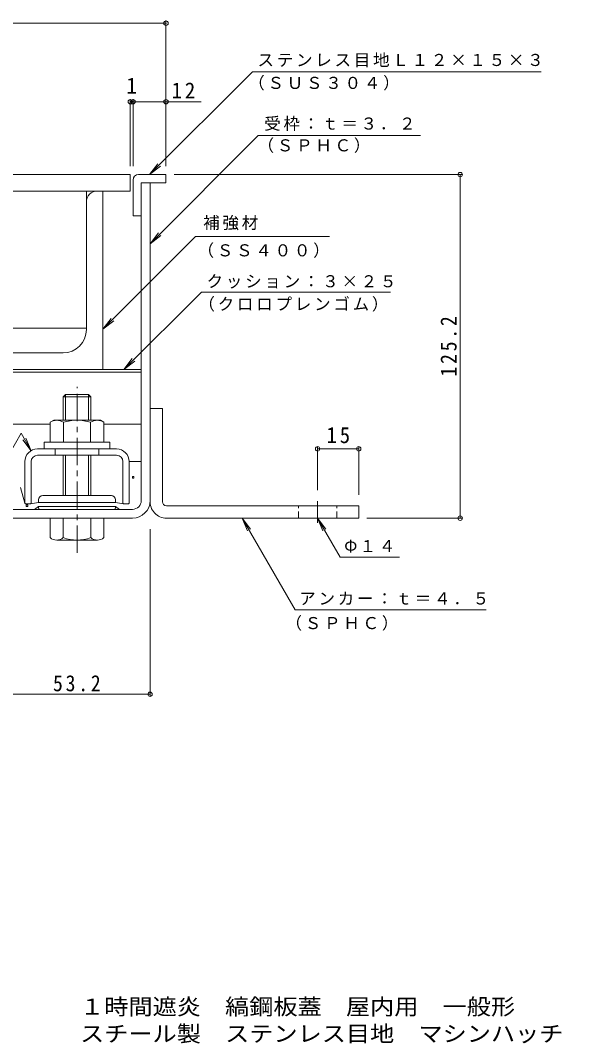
# Model space of a CAD drawing. Units: millimetres on the paper, enlarged 10 times, with parts at other scales. Extents: x -2423 to 2730, y -1962 to 1888.
# Drawn here: x -609 to 391, y -1962 to -98 of the extents above; entities that cross this region are included whole.
import ezdxf
from ezdxf.enums import TextEntityAlignment as Align

# ---------------------------------------------------------------- set-up
doc = ezdxf.new("R2010")
doc.units = ezdxf.units.MM
doc.header["$LTSCALE"] = 10
doc.header["$PDMODE"] = 32
doc.header["$PDSIZE"] = 8
doc.linetypes.add('CHAIN1', pattern=[8, 5, -1, 1, -1])
doc.linetypes.add('DASHED1', pattern=[1.8, 1.2, -0.6])
for name, color, linetype, lineweight in [('D-1', 3, 'Continuous', 9), ('D-2', 7, 'Continuous', 9), ('D-3', 5, 'Continuous', 5), ('D-4', 4, 'Continuous', 9), ('D-5', 5, 'Continuous', 9), ('D-6', 6, 'Continuous', 9), ('D-7', 134, 'Continuous', 5), ('D-8', 5, 'Continuous', 5), ('D-9', 134, 'Continuous', 5), ('D-B', 2, 'Continuous', 9), ('D-D', 4, 'Continuous', 9), ('D-F', 7, 'Continuous', 9), ('F-5_F-5ﾚｲﾔ', 7, 'Continuous', 9)]:
    doc.layers.add(name, color=color, linetype=linetype, lineweight=lineweight)
doc.styles.add('ＭＳ ゴシック', font='')
doc.styles.get('ＭＳ ゴシック').set_extended_font_data('MS Gothic')

msp = doc.modelspace()

# ---------------------------------------------------------------- linework, layer by layer
at = {"layer": 'D-1'}
for p, q in [((-372.66, -804.92), (-372.66, -972.92)), ((-372.66, -804.92), (-350.16, -804.92)), ((-350.16, -974.92), (-350.16, -804.92)), ((-342.66, -982.42), (7.34, -982.42)), ((7.34, -982.42), (7.34, -1004.92)), ((7.34, -1004.92), (-342.66, -1004.92))]:
    msp.add_line(p, q, dxfattribs=at)
at = {"layer": 'D-1', "linetype": 'DASHED1'}
for p, q in [((-102.66, -1004.92), (-102.66, -982.42)), ((-32.66, -1004.92), (-32.66, -982.42))]:
    msp.add_line(p, q, dxfattribs=at)
at = {"layer": 'D-1', "linetype": 'CHAIN1'}
msp.add_line((-67.66, -1013.66), (-67.66, -974.21), dxfattribs=at)
at = {"layer": 'D-1'}
for radius, start in [(30, 176.17647), (7.5, 180.00027)]:
    msp.add_arc((-342.66, -974.92), radius, start, 270, dxfattribs=at)
at = {"layer": 'D-2'}
for p, q in [((-343.66, -103.16), (-2082.24, -103.16)), ((-343.66, -363.92), (-343.66, -98.16)), ((-186.23, -191.52), (339.61, -191.52)), ((-408.66, -363.92), (-408.66, -241.3)), ((-403.66, -363.92), (-403.66, -241.3)), ((-408.66, -246.3), (-403.66, -246.3)), ((-403.66, -246.3), (-279.31, -246.3)), ((-175.59, -307.98), (-372.66, -505.05)), ((-176.27, -307.98), (120.07, -307.98)), ((-373.63, -378.92), (-353.8, -363.7)), ((-372.66, -505.05), (-357.44, -485.22)), ((-372.66, -505.05), (-352.83, -489.83)), ((-46.16, -491.83), (-289.72, -491.83)), ((-279.25, -592.91), (-420.26, -733.92)), ((-279.25, -592.91), (65.29, -592.91)), ((-458.66, -660.77), (-438.83, -645.55)), ((-420.26, -733.92), (-405.04, -714.09)), ((-420.26, -733.92), (-400.43, -718.7))]:
    msp.add_line(p, q, dxfattribs=at)
at = {"layer": 'D-2', "color": 3}
for p, q in [((-408.66, -378.92), (-2082.24, -378.92)), ((-408.66, -378.92), (-408.66, -408.92)), ((-2082.24, -408.92), (-408.66, -408.92))]:
    msp.add_line(p, q, dxfattribs=at)
at = {"layer": 'D-2'}
for points in [[(-186.23, -191.52), (-373.63, -378.92), (-358.41, -359.09)], [(-289.72, -491.83), (-458.66, -660.77), (-443.44, -640.94)]]:
    msp.add_lwpolyline(points, dxfattribs=at)
for p in [(-343.66, -103.16), (-408.66, -246.3), (-403.66, -246.3), (-343.66, -246.3)]:
    msp.add_point(p, dxfattribs=at)
at = {"layer": 'D-3', "color": 4, "lineweight": 9}
for p, q in [((-403.66, -388.92), (-403.66, -453.92)), ((-393.66, -378.92), (-343.66, -378.92)), ((-388.66, -393.92), (-388.66, -453.92)), ((-403.66, -453.92), (-388.66, -453.92))]:
    msp.add_line(p, q, dxfattribs=at)
at = {"layer": 'D-3', "color": 134}
for p, q in [((-388.66, -972.92), (-388.66, -393.92)), ((-372.66, -393.92), (-388.66, -393.92)), ((-372.66, -972.92), (-372.66, -393.92)), ((-638.66, -988.92), (-404.66, -988.92)), ((-638.66, -1004.92), (-404.66, -1004.92))]:
    msp.add_line(p, q, dxfattribs=at)
at = {"layer": 'D-3', "color": 6, "lineweight": 9}
for p, q in [((-2082.24, -738.92), (-388.66, -738.92)), ((-839.59, -833.92), (-554.74, -833.92)), ((-456.59, -833.92), (-388.66, -833.92))]:
    msp.add_line(p, q, dxfattribs=at)
at = {"layer": 'D-3'}
for p, q in [((-526.6, -779.92), (-530.66, -783.98)), ((-484.72, -779.92), (-526.6, -779.92)), ((-526.6, -826.42), (-526.6, -779.92)), ((-484.72, -779.92), (-480.66, -783.98)), ((-484.72, -826.42), (-484.72, -779.92)), ((-480.66, -783.98), (-530.66, -783.98)), ((-530.66, -826.42), (-530.66, -783.98)), ((-480.66, -783.98), (-480.66, -826.42)), ((-530.66, -963.92), (-530.66, -890.42)), ((-526.6, -963.92), (-526.6, -890.42)), ((-484.72, -963.92), (-484.72, -890.42)), ((-480.66, -890.42), (-480.66, -963.92)), ((-554.66, -1040.45), (-554.66, -1004.92)), ((-456.66, -1004.92), (-554.66, -1004.92)), ((-530.66, -1040.45), (-530.66, -1004.92)), ((-480.66, -1040.45), (-480.66, -1004.92)), ((-456.66, -1040.45), (-456.66, -1004.92)), ((-468.66, -1044.92), (-542.66, -1044.92))]:
    msp.add_line(p, q, dxfattribs=at)
at = {"layer": 'D-3', "linetype": 'CHAIN1'}
msp.add_line((-505.66, -1068.41), (-505.66, -765.98), dxfattribs=at)
at = {"layer": 'D-3', "color": 4, "lineweight": 9}
msp.add_lwpolyline([(-343.66, -378.92), (-343.66, -393.92), (-388.66, -393.92)], dxfattribs=at)
msp.add_arc((-393.66, -388.92), 10, 90, 180, dxfattribs=at)
at = {"layer": 'D-3', "color": 134}
for radius in [16, 32]:
    msp.add_arc((-404.66, -972.92), radius, 270, 0, dxfattribs=at)
at = {"layer": 'D-3'}
for centre, radius, start, end in [((-542.66, -1026.6), 18.33, 229.1022, 310.89809), ((-505.66, -972.85), 72.08, 249.70546, 290.29454), ((-468.66, -1026.6), 18.33, 229.10191, 310.8978)]:
    msp.add_arc(centre, radius, start, end, dxfattribs=at)
at = {"layer": 'D-4'}
for p, q in [((-410.66, -901.57), (-388.66, -901.57)), ((-410.66, -977.67), (-410.66, -901.92)), ((-388.66, -972.92), (-388.66, -901.57)), ((-600.66, -977.67), (-608.61, -949.14)), ((-599.41, -978.92), (-600.66, -977.67)), ((-590.41, -978.92), (-599.41, -978.92)), ((-575.66, -976.42), (-590.41, -978.92)), ((-575.66, -983.92), (-583.14, -988.92)), ((-435.66, -976.42), (-575.66, -976.42)), ((-575.66, -983.92), (-435.66, -983.92)), ((-435.66, -983.92), (-428.18, -988.92)), ((-638.66, -988.92), (-583.14, -988.92)), ((-404.66, -988.92), (-428.18, -988.92))]:
    msp.add_line(p, q, dxfattribs=at)
at = {"layer": 'D-4', "color": 134, "lineweight": 5}
for p, q in [((-443.16, -963.92), (-568.16, -963.92)), ((-575.66, -971.42), (-575.66, -976.42)), ((-575.66, -976.42), (-435.66, -976.42)), ((-575.66, -983.92), (-435.66, -983.92)), ((-575.66, -986.42), (-575.66, -983.92)), ((-435.66, -971.42), (-435.66, -976.42)), ((-435.66, -986.42), (-435.66, -983.92)), ((-438.16, -988.92), (-573.16, -988.92))]:
    msp.add_line(p, q, dxfattribs=at)
at = {"layer": 'D-4', "color": 2}
for points in [[(-404.92, -931.82), (-404.92, -928.82), (-401.92, -928.82), (-401.92, -931.82)], [(-598.11, -983.58), (-598.11, -980.58), (-595.11, -980.58), (-595.11, -983.58)]]:
    msp.add_lwpolyline(points, close=True, dxfattribs=at)
at = {"layer": 'D-4'}
msp.add_lwpolyline([(-435.66, -976.42), (-420.91, -978.92), (-411.91, -978.92), (-410.66, -977.67)], dxfattribs=at)
at = {"layer": 'D-4', "color": 134, "lineweight": 5}
for centre, radius, start, end in [((-568.16, -971.42), 7.5, 90, 180), ((-443.16, -971.42), 7.5, 0, 90), ((-573.16, -986.42), 2.5, 180, 270), ((-438.16, -986.42), 2.5, 270, 0)]:
    msp.add_arc(centre, radius, start, end, dxfattribs=at)
at = {"layer": 'D-4'}
msp.add_arc((-404.66, -972.92), 16, 270, 0, dxfattribs=at)
at = {"layer": 'D-5', "color": 7}
for p, q in [((-787.79, -1162.31), (-607.56, -850.14)), ((-589.16, -882.01), (-607.56, -850.14)), ((-589.16, -882.01), (-604.38, -862.17)), ((-589.16, -882.01), (-598.73, -858.91)), ((-204.77, -1004.92), (-195.2, -1028.02)), ((-204.77, -1004.92), (-189.55, -1024.76)), ((-204.77, -1004.92), (-108.36, -1171.91)), ((-67.66, -1004.92), (-58.09, -1028.02)), ((-67.66, -1004.92), (-52.44, -1024.76)), ((-108.36, -1171.91), (239.08, -1171.91))]:
    msp.add_line(p, q, dxfattribs=at)
msp.add_lwpolyline([(-67.66, -1004.92), (-26.55, -1076.13), (81.5, -1076.13)], dxfattribs=at)
at = {"layer": 'D-6'}
msp.add_line((-388.66, -733.92), (-2082.24, -733.92), dxfattribs=at)
at = {"layer": 'D-7'}
for p, q in [((-565.66, -866.42), (-565.66, -878.92)), ((-445.66, -866.42), (-565.66, -866.42))]:
    msp.add_line(p, q, dxfattribs=at)
msp.add_lwpolyline([(-445.66, -866.42), (-445.66, -878.92), (-565.66, -878.92)], dxfattribs=at)
at = {"layer": 'D-8'}
for p, q in [((-2082.24, -408.92), (-458.66, -408.92)), ((-458.66, -408.92), (-458.66, -733.92)), ((-458.66, -733.92), (-2082.24, -733.92))]:
    msp.add_line(p, q, dxfattribs=at)
at = {"layer": 'D-9'}
for p, q in [((-468.66, -408.92), (-458.66, -408.92)), ((-488.66, -428.92), (-488.66, -661.42)), ((-763.66, -703.92), (-531.16, -703.92))]:
    msp.add_line(p, q, dxfattribs=at)
msp.add_lwpolyline([(-783.66, -733.92), (-458.66, -733.92), (-458.66, -408.92)], dxfattribs=at)
for centre, radius, start, end in [((-468.66, -428.92), 20, 90, 180), ((-531.16, -661.42), 42.5, 270, 0)]:
    msp.add_arc(centre, radius, start, end, dxfattribs=at)
at = {"layer": 'D-B'}
for p, q in [((-548.16, -826.42), (-463.16, -826.42)), ((-530.2, -830.22), (-530.2, -866.42)), ((-481.12, -830.22), (-481.12, -866.42)), ((-456.59, -830.22), (-463.16, -826.42)), ((-456.59, -830.22), (-456.59, -866.42))]:
    msp.add_line(p, q, dxfattribs=at)
at = {"layer": 'D-B', "color": 7}
for p, q in [((-577.66, -878.92), (-433.66, -878.92)), ((-433.66, -890.42), (-577.66, -890.42)), ((-600.66, -977.67), (-600.66, -901.92)), ((-589.16, -977.67), (-589.16, -901.92)), ((-422.16, -977.67), (-422.16, -901.92)), ((-410.66, -977.67), (-410.66, -901.92)), ((-599.41, -978.92), (-600.66, -977.67)), ((-590.41, -978.92), (-599.41, -978.92)), ((-590.41, -978.92), (-589.16, -977.67)), ((-420.91, -978.92), (-422.16, -977.67)), ((-411.91, -978.92), (-420.91, -978.92)), ((-411.91, -978.92), (-410.66, -977.67))]:
    msp.add_line(p, q, dxfattribs=at)
at = {"layer": 'D-B', "color": 7, "linetype": 'DASHED1'}
for p, q in [((-545.66, -890.42), (-545.66, -878.92)), ((-465.66, -890.42), (-465.66, -878.92))]:
    msp.add_line(p, q, dxfattribs=at)
at = {"layer": 'D-B'}
msp.add_lwpolyline([(-548.16, -826.42), (-554.74, -830.22), (-554.74, -866.42), (-456.59, -866.42)], dxfattribs=at)
for centre, radius, start, end in [((-540.25, -855.31), 28.97, 94.3844, 120.00002), ((-543.23, -850.62), 24.21, 57.42751, 88.18785), ((-505.66, -907.63), 81.2, 72.4119, 107.58812), ((-468.09, -850.62), 24.21, 91.81216, 122.57251), ((-471.07, -855.31), 28.97, 60, 85.61562)]:
    msp.add_arc(centre, radius, start, end, dxfattribs=at)
at = {"layer": 'D-B', "color": 7}
for centre, radius, start, end in [((-577.66, -901.92), 23, 90, 180), ((-577.66, -901.92), 11.5, 90, 180), ((-433.66, -901.92), 23, 0, 90), ((-433.66, -901.92), 11.5, 0, 90)]:
    msp.add_arc(centre, radius, start, end, dxfattribs=at)
at = {"layer": 'D-D'}
for p, q in [((-488.66, -408.92), (-488.66, -658.92)), ((-488.66, -658.92), (-1121.99, -658.92))]:
    msp.add_line(p, q, dxfattribs=at)
msp.add_lwpolyline([(-1121.99, -658.92), (-1121.99, -408.92), (-488.66, -408.92)], dxfattribs=at)
at = {"layer": 'D-F'}
for p, q in [((194.97, -378.92), (-328.66, -378.92)), ((191.97, -1004.92), (191.97, -378.92)), ((-67.66, -875.67), (-67.66, -954.21)), ((7.34, -875.67), (7.34, -962.42)), ((-67.66, -878.67), (7.34, -878.67)), ((194.97, -1004.92), (22.34, -1004.92)), ((-372.66, -1328.82), (-372.66, -1024.92)), ((-638.67, -1325.82), (-372.66, -1325.82))]:
    msp.add_line(p, q, dxfattribs=at)
for p in [(191.97, -378.92), (-67.66, -878.67), (7.34, -878.67), (191.97, -1004.92), (-372.66, -1325.82)]:
    msp.add_point(p, dxfattribs=at)

# ---------------------------------------------------------------- texts
at = {"layer": 'D-2', "color": 2, "style": 'ＭＳ ゴシック'}
msp.add_text('1', height=29.33, dxfattribs=at).set_placement((-416.16, -240.3), align=Align.BOTTOM_LEFT)
at = {"layer": 'D-2', "char_height": 21.99, "attachment_point": 7, "style": 'ＭＳ ゴシック'}
for s, insert in [('\\T1.17;ステンレス目地Ｌ１２×１５×３', (-177.04, -183.36)), ('\\T1.17;（ＳＵＳ３０４）', (-193.88, -225.8)), ('\\T1.17;受枠：ｔ＝３．２', (-164.77, -299.42)), ('\\T1.17;（ＳＰＨＣ）', (-176.93, -339.57)), ('\\T1.17;補強材', (-275.96, -480.35)), ('\\T1.17;（ＳＳ４００）', (-286.16, -530.87)), ('\\T1.17;クッション：３×２５', (-269.7, -586.59)), ('\\T1.17;（クロロプレンゴム）', (-284.52, -628.69))]:
    msp.add_mtext(s, dxfattribs=dict(at, insert=insert))
at = {"layer": 'D-2', "color": 2, "insert": (-333.38, -240.3), "char_height": 29.33, "attachment_point": 7, "style": 'ＭＳ ゴシック'}
msp.add_mtext('\\T1.27;\\W0.95;12', dxfattribs=at)
at = {"layer": 'D-5', "color": 7, "char_height": 21.99, "attachment_point": 7, "style": 'ＭＳ ゴシック'}
for s, insert in [('\\T1.17;Φ１４', (-19.24, -1067.61)), ('\\T1.17;アンカー：ｔ＝４．５', (-101.05, -1163.39)), ('\\T1.17;（ＳＰＨＣ）', (-126.03, -1209.99))]:
    msp.add_mtext(s, dxfattribs=dict(at, insert=insert))
at = {"layer": 'D-F', "color": 2, "insert": (185.97, -746.92), "char_height": 29.33, "attachment_point": 7, "rotation": 90, "style": 'ＭＳ ゴシック'}
msp.add_mtext('\\T1.28;\\W0.9;125.2', dxfattribs=at)
at = {"layer": 'D-F', "color": 2, "char_height": 29.33, "attachment_point": 7, "style": 'ＭＳ ゴシック'}
for s, insert in [('\\T1.27;\\W0.95;15', (-51.41, -868.67)), ('\\T1.28;\\W0.9;53.2', (-549.41, -1320.82))]:
    msp.add_mtext(s, dxfattribs=dict(at, insert=insert))
at = {"layer": 'F-5_F-5ﾚｲﾔ', "color": 2, "style": 'ＭＳ ゴシック', "width": 1.1}
for s, p in [('１時間遮炎\u3000縞鋼板蓋\u3000屋内用\u3000一般形', (-500.11, -1918.5)), ('スチール製\u3000ステンレス目地\u3000マシンハッチ\u3000Ｓ－１４ＥＣ－６００×１２００－Ｌ', (-500.11, -1967.71))]:
    msp.add_text(s, height=29.33, dxfattribs=at).set_placement(p, align=Align.BOTTOM_LEFT)

doc.saveas('drawing.dxf')
